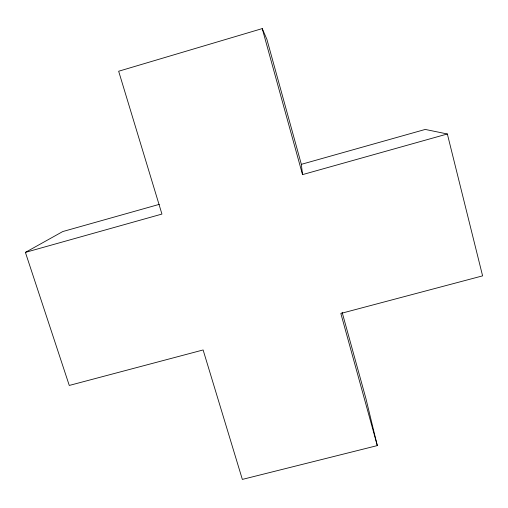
<?xml version="1.0" encoding="UTF-8"?>
<svg xmlns="http://www.w3.org/2000/svg" width="508" height="508" viewBox="0 0 508 508"><rect width="100%" height="100%" fill="white"/><g stroke="black" fill="none" stroke-linecap="round" stroke-linejoin="round"><path stroke-width="0.76" d="M342.138 312.325L365.963 398.742L377.304 445.599L242.348 479.406L203.117 349.961L69.272 385.445L25.4 252.381L62.751 231.553L159.271 204.362M377.304 445.599L340.836 313.449L482.6 275.869L447.351 133.985L302.527 174.619L301.346 164.338L266.891 39.351L262.236 28.594L118.656 71.241L161.938 214.071L25.4 252.381M301.346 164.338L425.253 129.438L447.351 133.985M262.236 28.594L302.527 174.619"/></g></svg>
